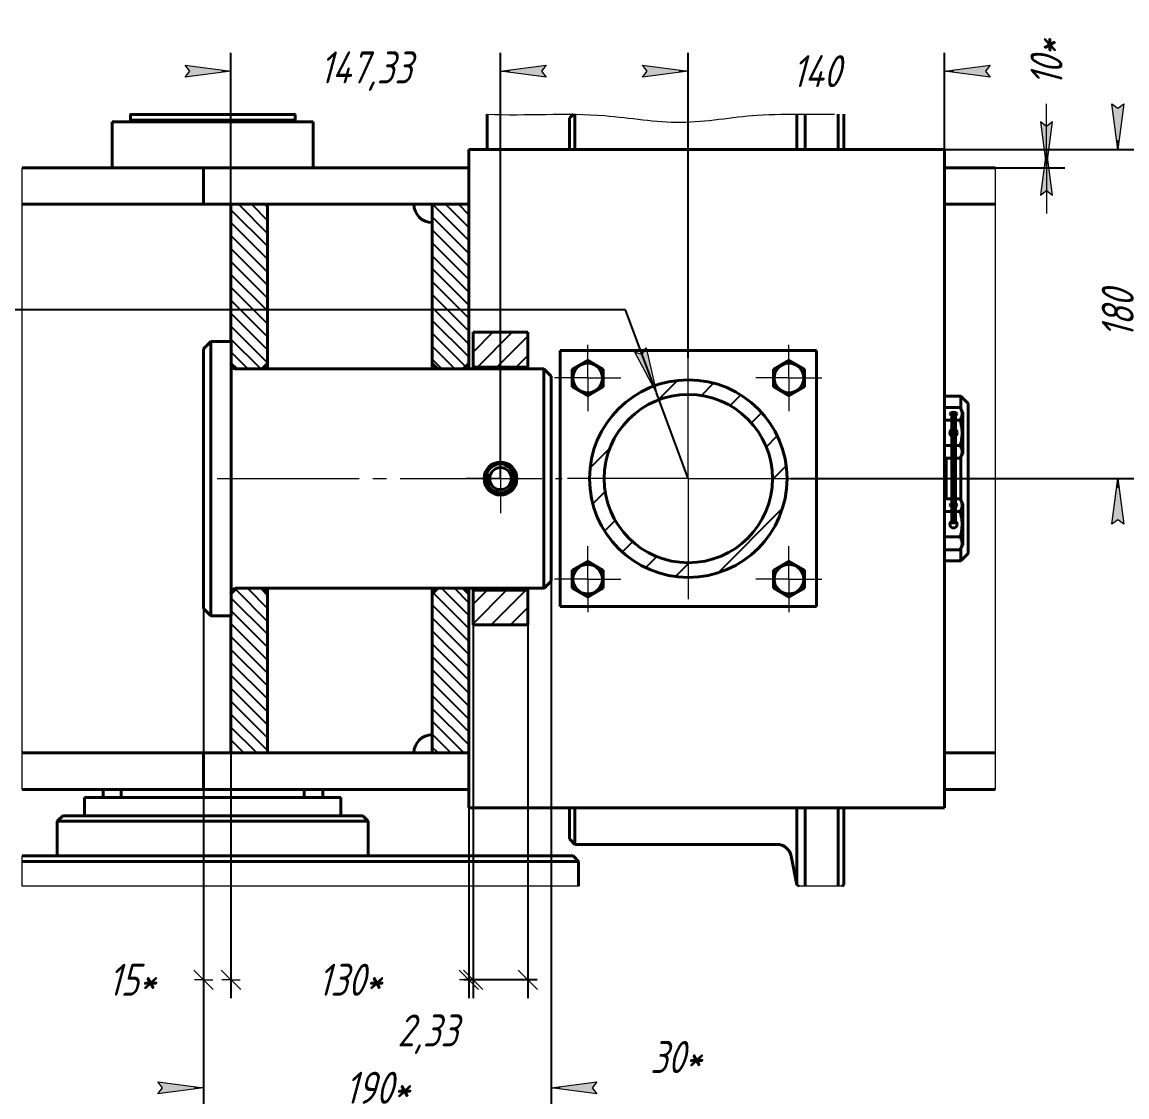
# Model space of a CAD drawing. Header units: millimetres. Extents: x 0 to 841, y 0 to 594.
# Drawn here: x 499.9 to 620.7, y 77.4 to 195 of the extents above; entities that cross this region are included whole.
import ezdxf

# ---------------------------------------------------------------- set-up
doc = ezdxf.new("R2010")
doc.units = ezdxf.units.MM
for name, pattern in [('K5LT_AXLED', [19.996264, 15.496264, -1.5, 1.5, -1.5]), ('K5LT_BASIC', [0]), ('K5LT_REINFORCED', [0]), ('K5LT_THIN', [0]), ('K5LT_THIN_INCLUDED_TO_HATCHING', [0])]:
    doc.linetypes.add(name, pattern=pattern)
doc.layers.add('Системный слой', color=7, linetype='Continuous')
doc.styles.add('KDIMTEXTSTYLE', font='GOST_AU.SHX', dxfattribs={"width": 0.96, "oblique": 15, "height": 5})
doc.dimstyles.new('KDIMSTYLE (0.20)', dxfattribs={"dimtxt": 5, "dimasz": 1, "dimexe": 2, "dimexo": 0.0625, "dimgap": 1, "dimtad": 1, "dimlfac": 5, "dimtxsty": 'KDIMTEXTSTYLE', "dimsah": 1, "dimcen": 0.09, "dimdle": 1, "dimadec": 0, "dimazin": 0, "dimtfac": 0.667, "dimtmove": 0, "dimatfit": 3, "dimfxl": 1, "dimtvp": 1, "dimtolj": 1, "dimtzin": 0, "dimarcsym": 0})
pattern_1 = [(135, (0, 0), (-0.7071068, -0.7071068), [])]

# ---------------------------------------------------------------- blocks, each defined once
blk = doc.blocks.new('U633')
at = {"layer": 'Системный слой', "color": 150, "linetype": 'K5LT_BASIC', "lineweight": 40, "true_color": 0x0080ff}
for p, q in [((555.21, 157.26), (555.21, 157.06)), ((555.21, 133.06), (555.21, 132.86))]:
    blk.add_line(p, q, dxfattribs=at)
blk = doc.blocks.new('U634')
at = {"layer": 'Системный слой', "color": 150, "linetype": 'K5LT_BASIC', "lineweight": 40, "true_color": 0x0080ff}
for p, q in [((549.21, 157.26), (549.21, 157.06)), ((549.21, 133.06), (549.21, 132.86))]:
    blk.add_line(p, q, dxfattribs=at)
blk = doc.blocks.new('U635')
at = {"layer": 'Системный слой', "color": 150, "linetype": 'K5LT_BASIC', "lineweight": 40, "true_color": 0x0080ff}
for p, q in [((601.35, 152.14), (601.46, 152.28)), ((601.46, 152.28), (601.75, 152.34)), ((601.75, 152.34), (602.03, 152.28)), ((602.03, 152.28), (602.15, 152.14)), ((601.46, 151.99), (601.35, 152.14)), ((601.75, 151.94), (601.46, 151.99)), ((602.03, 151.99), (601.75, 151.94)), ((602.15, 152.14), (602.03, 151.99))]:
    blk.add_line(p, q, dxfattribs=at)
blk = doc.blocks.new('U636')
at = {"layer": 'Системный слой', "color": 150, "linetype": 'K5LT_BASIC', "lineweight": 40, "true_color": 0x0080ff}
for p, q in [((520.75, 184.86), (511.75, 184.86)), ((529.75, 184.86), (520.75, 184.86))]:
    blk.add_line(p, q, dxfattribs=at)
blk = doc.blocks.new('U637')
at = {"layer": 'Системный слой', "color": 150, "linetype": 'K5LT_BASIC', "lineweight": 40, "true_color": 0x0080ff}
for p, q in [((520.75, 184.26), (511.75, 184.26)), ((529.75, 184.26), (520.75, 184.26))]:
    blk.add_line(p, q, dxfattribs=at)
blk = doc.blocks.new('U638')
at = {"layer": 'Системный слой', "color": 150, "linetype": 'K5LT_BASIC', "lineweight": 40, "true_color": 0x0080ff}
for p, q in [((522.75, 115.06), (519.75, 115.06)), ((544.75, 115.06), (526.75, 115.06))]:
    blk.add_line(p, q, dxfattribs=at)
blk = doc.blocks.new('U639')
at = {"layer": 'Системный слой', "color": 150, "linetype": 'K5LT_BASIC', "lineweight": 40, "true_color": 0x0080ff}
for p, q in [((526.75, 157.06), (526.75, 157.66)), ((526.75, 132.46), (526.75, 133.06))]:
    blk.add_line(p, q, dxfattribs=at)
blk = doc.blocks.new('U640')
at = {"layer": 'Системный слой', "color": 150, "linetype": 'K5LT_BASIC', "lineweight": 40, "true_color": 0x0080ff}
for p, q in [((522.75, 175.06), (519.75, 175.06)), ((544.75, 175.06), (526.75, 175.06))]:
    blk.add_line(p, q, dxfattribs=at)
blk = doc.blocks.new('U641')
at = {"layer": 'Системный слой', "color": 150, "linetype": 'K5LT_BASIC', "lineweight": 40, "true_color": 0x0080ff}
for p, q in [((603.35, 145.06), (603.35, 153.26)), ((603.35, 136.86), (603.35, 145.06))]:
    blk.add_line(p, q, dxfattribs=at)
blk = doc.blocks.new('U642')
at = {"layer": 'Системный слой', "color": 150, "linetype": 'K5LT_BASIC', "lineweight": 40, "true_color": 0x0080ff}
for p, q in [((602.55, 152.68), (602.55, 154.06)), ((602.55, 145.06), (602.55, 147.43)), ((602.55, 142.68), (602.55, 145.06)), ((602.55, 136.06), (602.55, 137.43))]:
    blk.add_line(p, q, dxfattribs=at)
blk = doc.blocks.new('U643')
at = {"layer": 'Системный слой', "color": 150, "linetype": 'K5LT_BASIC', "lineweight": 40, "true_color": 0x0080ff}
for p, q in [((601.35, 142.14), (601.46, 142.28)), ((601.46, 141.99), (601.35, 142.14)), ((601.46, 142.28), (601.75, 142.34)), ((601.75, 141.94), (601.46, 141.99)), ((601.75, 142.34), (602.03, 142.28)), ((602.03, 141.99), (601.75, 141.94)), ((602.03, 142.28), (602.15, 142.14)), ((602.15, 142.14), (602.03, 141.99))]:
    blk.add_line(p, q, dxfattribs=at)
blk = doc.blocks.new('U644')
at = {"layer": 'Системный слой', "color": 150, "linetype": 'K5LT_BASIC', "lineweight": 40, "true_color": 0x0080ff}
for p, q in [((520.75, 184.06), (509.75, 184.06)), ((531.75, 184.06), (520.75, 184.06))]:
    blk.add_line(p, q, dxfattribs=at)
blk = doc.blocks.new('U645')
at = {"layer": 'Системный слой', "color": 150, "linetype": 'K5LT_BASIC', "lineweight": 40, "true_color": 0x0080ff}
for p, q in [((548.75, 175.06), (548.75, 181.06)), ((548.75, 109.06), (548.75, 115.06))]:
    blk.add_line(p, q, dxfattribs=at)
blk = doc.blocks.new('U646')
at = {"layer": 'Системный слой', "color": 150, "linetype": 'K5LT_BASIC', "lineweight": 40, "true_color": 0x0080ff}
for p, q in [((559.75, 181.06), (559.75, 184.46)), ((559.75, 105.66), (559.75, 109.06))]:
    blk.add_line(p, q, dxfattribs=at)
blk = doc.blocks.new('U647')
at = {"layer": 'Системный слой', "color": 150, "linetype": 'K5LT_BASIC', "lineweight": 40, "true_color": 0x0080ff}
for p, q in [((584.63, 181.06), (584.63, 184.9)), ((584.63, 100.65), (584.63, 109.06))]:
    blk.add_line(p, q, dxfattribs=at)
blk = doc.blocks.new('U648')
at = {"layer": 'Системный слой', "color": 150, "linetype": 'K5LT_BASIC', "lineweight": 40, "true_color": 0x0080ff}
for p, q in [((589.75, 181.06), (589.75, 184.9)), ((589.75, 100.66), (589.75, 109.06))]:
    blk.add_line(p, q, dxfattribs=at)
blk = doc.blocks.new('U649')
at = {"layer": 'Системный слой', "color": 150, "linetype": 'K5LT_BASIC', "lineweight": 40, "true_color": 0x0080ff}
for p, q in [((548.75, 157.06), (548.75, 157.66)), ((548.75, 132.46), (548.75, 133.06))]:
    blk.add_line(p, q, dxfattribs=at)
blk = doc.blocks.new('U650')
at = {"layer": 'Системный слой', "color": 150, "linetype": 'K5LT_BASIC', "lineweight": 40, "true_color": 0x0080ff}
for p, q in [((544.75, 157.06), (544.75, 157.66)), ((544.75, 132.46), (544.75, 133.06))]:
    blk.add_line(p, q, dxfattribs=at)
blk = doc.blocks.new('U651')
at = {"layer": 'Системный слой', "color": 150, "linetype": 'K5LT_BASIC', "lineweight": 40, "true_color": 0x0080ff}
for p, q in [((523.25, 157.06), (523.35, 157.06)), ((526.15, 157.06), (545.35, 157.06)), ((548.15, 157.06), (556.95, 157.06))]:
    blk.add_line(p, q, dxfattribs=at)
blk = doc.blocks.new('U652')
at = {"layer": 'Системный слой', "color": 150, "linetype": 'K5LT_BASIC', "lineweight": 40, "true_color": 0x0080ff}
for p, q in [((522.75, 160.06), (522.75, 145.06)), ((522.75, 145.06), (522.75, 130.06))]:
    blk.add_line(p, q, dxfattribs=at)
blk = doc.blocks.new('U653')
at = {"layer": 'Системный слой', "color": 150, "linetype": 'K5LT_BASIC', "lineweight": 40, "true_color": 0x0080ff}
for p, q in [((523.25, 133.06), (523.35, 133.06)), ((526.15, 133.06), (545.35, 133.06)), ((548.15, 133.06), (556.95, 133.06))]:
    blk.add_line(p, q, dxfattribs=at)
blk = doc.blocks.new('U654')
at = {"layer": 'Системный слой', "color": 150, "linetype": 'K5LT_BASIC', "lineweight": 40, "true_color": 0x0080ff}
for p, q in [((520.55, 160.06), (520.55, 145.06)), ((520.55, 145.06), (520.55, 130.06))]:
    blk.add_line(p, q, dxfattribs=at)
blk = doc.blocks.new('U655')
at = {"layer": 'Системный слой', "color": 150, "linetype": 'K5LT_BASIC', "lineweight": 40, "true_color": 0x0080ff}
for p, q in [((556.95, 157.06), (556.95, 145.06)), ((556.95, 145.06), (556.95, 133.06))]:
    blk.add_line(p, q, dxfattribs=at)
blk = doc.blocks.new('U656')
at = {"layer": 'Системный слой', "color": 150, "linetype": 'K5LT_BASIC', "lineweight": 40, "true_color": 0x0080ff}
for p, q in [((519.75, 159.26), (519.75, 145.06)), ((519.75, 145.06), (519.75, 130.86))]:
    blk.add_line(p, q, dxfattribs=at)
blk = doc.blocks.new('U657')
at = {"layer": 'Системный слой', "color": 150, "linetype": 'K5LT_BASIC', "lineweight": 40, "true_color": 0x0080ff}
for p, q in [((557.75, 156.26), (557.75, 145.06)), ((557.75, 145.06), (557.75, 133.86))]:
    blk.add_line(p, q, dxfattribs=at)
blk = doc.blocks.new('U658')
at = {"layer": 'Системный слой', "color": 150, "linetype": 'K5LT_BASIC', "lineweight": 40, "true_color": 0x0080ff}
for p, q in [((560.35, 181.06), (560.35, 184.9)), ((560.35, 105.06), (560.35, 109.06))]:
    blk.add_line(p, q, dxfattribs=at)
blk = doc.blocks.new('U659')
at = {"layer": 'Системный слой', "color": 150, "linetype": 'K5LT_BASIC', "lineweight": 40, "true_color": 0x0080ff}
for p, q in [((585.51, 181.06), (585.51, 184.9)), ((585.51, 100.48), (585.51, 109.06))]:
    blk.add_line(p, q, dxfattribs=at)
blk = doc.blocks.new('U660')
at = {"layer": 'Системный слой', "color": 150, "linetype": 'K5LT_BASIC', "lineweight": 40, "true_color": 0x0080ff}
for p, q in [((589.15, 181.06), (589.15, 184.9)), ((589.15, 100.48), (589.15, 109.06))]:
    blk.add_line(p, q, dxfattribs=at)
blk = doc.blocks.new('U661')
at = {"layer": 'Системный слой', "color": 7, "linetype": 'K5LT_THIN_INCLUDED_TO_HATCHING', "lineweight": 18}
for p, q in [((499.91, 111.06), (499.91, 179.06)), ((606.31, 179.06), (606.31, 111.06)), ((499.91, 100.48), (499.91, 103.79)), ((560.75, 100.48), (499.91, 100.48)), ((589.57, 100.48), (584.88, 100.48))]:
    blk.add_line(p, q, dxfattribs=at)
blk = doc.blocks.new('KDIMARROW_01')
at = {"layer": 'Системный слой'}
blk.add_hatch(color=0, dxfattribs=at).paths.add_polyline_path([(0, 0), (-5, 0.66), (-4.5, 0), (-5, -0.66)])
at = {"layer": 'Системный слой', "color": 0, "linetype": 'K5LT_THIN', "lineweight": 18}
for p, q in [((-4.5, 0), (-5, 0.66)), ((-5, 0.66), (0, 0)), ((0, 0), (-5, -0.66)), ((-5, -0.66), (-4.5, 0)), ((0, 0), (-1, 0))]:
    blk.add_line(p, q, dxfattribs=at)
blk = doc.blocks.new('KDIMARROW_13')
at = {"layer": 'Системный слой', "color": 0, "linetype": 'K5LT_THIN', "lineweight": 18}
for p, q in [((-1.06, 1.06), (1.06, -1.06)), ((0, 0), (-1, 0)), ((0, 0), (1, 0))]:
    blk.add_line(p, q, dxfattribs=at)
blk = doc.blocks.new('U662')
at = {"layer": 'Системный слой', "color": 30, "linetype": 'K5LT_AXLED', "lineweight": 18, "true_color": 0xff8000}
for q in [(572.75, 158.26), (559.55, 145.06), (585.95, 145.06), (572.75, 131.86)]:
    blk.add_line((572.75, 145.06), q, dxfattribs=at)
blk = doc.blocks.new('U663')
at = {"layer": 'Системный слой', "color": 30, "linetype": 'K5LT_AXLED', "lineweight": 18, "true_color": 0xff8000}
for q in [(583.75, 159.67), (580.13, 156.06), (583.75, 152.44), (587.36, 156.06)]:
    blk.add_line((583.75, 156.06), q, dxfattribs=at)
blk = doc.blocks.new('U664')
at = {"layer": 'Системный слой', "color": 30, "linetype": 'K5LT_AXLED', "lineweight": 18, "true_color": 0xff8000}
for q in [(583.75, 137.67), (580.13, 134.06), (583.75, 130.44), (587.36, 134.06)]:
    blk.add_line((583.75, 134.06), q, dxfattribs=at)
blk = doc.blocks.new('U665')
at = {"layer": 'Системный слой', "color": 30, "linetype": 'K5LT_AXLED', "lineweight": 18, "true_color": 0xff8000}
for q in [(561.75, 137.67), (558.13, 134.06), (561.75, 130.44), (565.36, 134.06)]:
    blk.add_line((561.75, 134.06), q, dxfattribs=at)
blk = doc.blocks.new('U666')
at = {"layer": 'Системный слой', "color": 30, "linetype": 'K5LT_AXLED', "lineweight": 18, "true_color": 0xff8000}
for q in [(561.75, 159.67), (558.13, 156.06), (561.75, 152.44), (565.36, 156.06)]:
    blk.add_line((561.75, 156.06), q, dxfattribs=at)
blk = doc.blocks.new('KDIMARROW_02')
at = {"layer": 'Системный слой'}
blk.add_hatch(color=0, dxfattribs=at).paths.add_polyline_path([(4.5, 0), (5, 0.66), (0, 0), (5, -0.66)])
at = {"layer": 'Системный слой', "color": 0, "linetype": 'K5LT_THIN', "lineweight": 18}
for p, q in [((0, 0), (-1, 0)), ((5, 0.66), (0, 0)), ((0, 0), (5, -0.66)), ((0, 0), (7, 0)), ((4.5, 0), (5, 0.66)), ((5, -0.66), (4.5, 0))]:
    blk.add_line(p, q, dxfattribs=at)
blk = doc.blocks.new('U667')
at = {"layer": 'Системный слой', "color": 30, "linetype": 'K5LT_AXLED', "lineweight": 18, "true_color": 0xff8000}
for q in [(552.21, 148.86), (548.41, 145.06), (556.01, 145.06), (552.21, 141.26)]:
    blk.add_line((552.21, 145.06), q, dxfattribs=at)

msp = doc.modelspace()

# ---------------------------------------------------------------- hatches: boundary and pattern name
at = {"layer": 'Системный слой'}
h = msp.add_hatch(dxfattribs=at)
h.set_pattern_fill('', angle=135, style=0, pattern_type=0)
h.set_pattern_definition(pattern_1)
h.paths.add_polyline_path([(522.74782, 175.05688), (522.74782, 157.65595), (522.94782, 157.45592), (523.14782, 157.2559), (523.34782, 157.05587), (526.14782, 157.05587), (526.34782, 157.2559), (526.54782, 157.45592), (526.74782, 157.65595), (526.74782, 175.05688)])
h.paths.add_polyline_path([(522.74782, 132.45915), (522.74782, 115.05821), (526.74782, 115.05821), (526.74782, 132.45915), (526.54782, 132.65917), (526.34782, 132.8592), (526.14782, 133.05923), (523.34782, 133.05923), (523.14782, 132.8592), (522.94782, 132.65917)])
h = msp.add_hatch(dxfattribs=at)
h.set_pattern_fill('', angle=135, style=0, pattern_type=0)
h.set_pattern_definition(pattern_1)
h.paths.add_polyline_path([(544.74782, 175.05688), (544.74782, 157.65595), (544.94782, 157.45593), (545.14782, 157.2559), (545.34782, 157.05588), (548.14782, 157.05588), (548.34782, 157.2559), (548.54782, 157.45593), (548.74782, 157.65595), (548.74782, 175.05688)])
h.paths.add_polyline_path([(544.74782, 132.45914), (544.74782, 115.05821), (548.74782, 115.05821), (548.74782, 132.45914), (548.54782, 132.65917), (548.34782, 132.85919), (548.14782, 133.05922), (545.34782, 133.05922), (545.14782, 132.85919), (544.94782, 132.65917)])
h = msp.add_hatch(dxfattribs=at)
h.set_pattern_fill('', angle=45, style=0, pattern_type=0)
h.set_pattern_definition([(45, (0, 0), (-1.06066, 1.06066), [])])
h.paths.add_polyline_path([(555.21382, 129.05881), (555.21382, 132.8592), (549.21382, 132.8592), (549.21382, 129.05881)])
h.paths.add_polyline_path([(555.21382, 157.2559), (555.21382, 161.05629), (549.21382, 161.05629), (549.21382, 157.2559)])
h = msp.add_hatch(dxfattribs=at)
h.set_pattern_fill('', angle=45, style=0, pattern_type=0)
h.set_pattern_definition([(45, (0, 0), (-2.12132, 2.12132), [])])
h.paths.add_polyline_path([(572.74782, 154.25755), (574.45431, 154.0979), (576.10158, 153.62448), (577.63244, 152.85373), (578.99378, 151.8124), (580.13833, 150.53663), (581.02639, 149.0707), (581.62712, 147.46548), (581.91967, 145.77669), (581.8939, 144.06294), (581.5507, 142.38371), (580.90197, 140.79728), (579.97024, 139.35872), (578.78784, 138.11794), (577.39581, 137.11801), (575.84246, 136.39365), (574.18171, 135.96998), (572.47119, 135.86171), (570.77027, 136.0726), (569.13798, 136.59533), (567.63099, 137.41176), (566.30158, 138.49356), (565.1959, 139.80317), (564.35233, 141.29514), (563.80014, 142.9177), (563.55849, 144.61452), (563.63578, 146.32672), (564.02933, 147.99487), (564.72546, 149.56107), (565.70003, 150.97097), (566.9192, 152.17564), (568.34067, 153.13325), (569.9151, 153.81059), (571.58784, 154.18413)])
h.paths.add_polyline_path([(572.74782, 155.85755), (570.89739, 155.69784), (569.10169, 155.22346), (567.41381, 154.44841), (565.88369, 153.39564), (564.55658, 152.09627), (563.47172, 150.58873), (562.6612, 148.9176), (562.14899, 147.13232), (561.95023, 145.28567), (562.07081, 143.43228), (562.50716, 141.62696), (563.24638, 139.92309), (564.2666, 138.37108), (565.53765, 137.01681), (567.02194, 135.90035), (568.67557, 135.05471), (570.44963, 134.5049), (572.29167, 134.26719), (574.14719, 134.34859), (575.96133, 134.74671), (577.68043, 135.44977), (579.25365, 136.43698), (580.63446, 137.67914), (581.78203, 139.13952), (582.66241, 140.77492), (583.24957, 142.53697), (583.52614, 144.37357), (583.48395, 146.2304), (583.12424, 148.05255), (582.45764, 149.78612), (581.50389, 151.37984), (580.29117, 152.78658), (578.85536, 153.96473), (577.23892, 154.87946), (575.48966, 155.50371), (573.65931, 155.81902)])

# ---------------------------------------------------------------- linework, layer by layer
at = {"layer": 'Системный слой', "color": 150, "linetype": 'K5LT_BASIC', "lineweight": 40, "true_color": 0x0080ff}
for p, q in [((511.74782, 184.85755), (511.79313, 184.90285)), ((511.74782, 184.85755), (511.74782, 184.25755)), ((529.74782, 184.85755), (529.70252, 184.90285)), ((529.74782, 184.85755), (529.74782, 184.25755)), ((550.74782, 184.90285), (550.74782, 181.05755)), ((559.74782, 184.45755), (560.19313, 184.90285)), ((509.74782, 184.05755), (509.74782, 179.05755)), ((511.74782, 184.25755), (511.94782, 184.05755)), ((529.74782, 184.25755), (529.54782, 184.05755)), ((531.74782, 184.05755), (531.74782, 179.05755)), ((548.74782, 181.05755), (600.74782, 181.05755)), ((600.74782, 181.05755), (600.74782, 109.05755)), ((504.74782, 179.05755), (499.90818, 179.05755)), ((519.74782, 179.05755), (504.74782, 179.05755)), ((519.74782, 179.05755), (519.74782, 175.05755)), ((548.74782, 179.05755), (519.74782, 179.05755)), ((606.30818, 179.05755), (600.74782, 179.05755)), ((504.74782, 175.05755), (499.90818, 175.05755)), ((519.74782, 175.05755), (504.74782, 175.05755)), ((522.74782, 175.05688), (522.74782, 175.05755)), ((522.74782, 175.05755), (526.74782, 175.05755)), ((522.74782, 175.05688), (522.74782, 160.0562)), ((522.74782, 175.05688), (526.74782, 175.05688)), ((526.74782, 175.05688), (526.74782, 175.05755)), ((526.74782, 157.65595), (526.74782, 175.05688)), ((544.74611, 175.05755), (544.74611, 173.05755)), ((544.74782, 175.05688), (544.74782, 175.05755)), ((544.74782, 175.05755), (548.74782, 175.05755)), ((544.74782, 175.05688), (544.74782, 157.65595)), ((544.74782, 175.05688), (548.74782, 175.05688)), ((548.74782, 175.05688), (548.74782, 175.05755)), ((548.74782, 157.65595), (548.74782, 175.05688)), ((606.30818, 175.05755), (600.74782, 175.05755)), ((555.21382, 161.05755), (549.21382, 161.05755)), ((549.21382, 161.05629), (549.21382, 161.05755)), ((555.21382, 161.05629), (549.21382, 161.05629)), ((549.21382, 161.05629), (549.21382, 157.2559)), ((555.21382, 161.05629), (555.21382, 161.05755)), ((555.21382, 161.05629), (555.21382, 157.2559)), ((520.54782, 160.05755), (519.74782, 159.25755)), ((520.54782, 160.05755), (522.74782, 160.05755)), ((586.74782, 159.05755), (558.74782, 159.05755)), ((558.74782, 159.05755), (558.74782, 131.05755)), ((586.74782, 131.05755), (586.74782, 159.05755)), ((523.34782, 157.05587), (522.74782, 157.65595)), ((523.34782, 157.05587), (526.14782, 157.05587)), ((526.14782, 157.05587), (526.74782, 157.65595)), ((545.34782, 157.05588), (544.74782, 157.65595)), ((545.34782, 157.05588), (548.14782, 157.05588)), ((548.14782, 157.05588), (548.74782, 157.65595)), ((555.21382, 157.2559), (549.21382, 157.2559)), ((557.74782, 156.25755), (556.94782, 157.05755)), ((560.04782, 157.03904), (561.74782, 158.02054)), ((560.04782, 155.07605), (560.04782, 157.03904)), ((561.74782, 158.02054), (563.44782, 157.03904)), ((563.44782, 157.03904), (563.44782, 155.07605)), ((582.04782, 157.03904), (583.74782, 158.02054)), ((582.04782, 155.07605), (582.04782, 157.03904)), ((583.74782, 158.02054), (585.44782, 157.03904)), ((585.44782, 157.03904), (585.44782, 155.07605)), ((561.74782, 154.09456), (560.04782, 155.07605)), ((563.44782, 155.07605), (561.74782, 154.09456)), ((583.74782, 154.09456), (582.04782, 155.07605)), ((585.44782, 155.07605), (583.74782, 154.09456)), ((602.54782, 154.05755), (600.74782, 154.05755)), ((602.54782, 154.05755), (603.34782, 153.25755)), ((600.74782, 152.82883), (602.46418, 152.82883)), ((602.46418, 152.82883), (602.74782, 152.33755)), ((602.74782, 147.77755), (602.74782, 152.33755)), ((600.74782, 151.44319), (602.46418, 151.44319)), ((600.74782, 148.67191), (602.46418, 148.67191)), ((602.46418, 147.28627), (602.74782, 147.77755)), ((600.74782, 147.28627), (602.46418, 147.28627)), ((600.94782, 145.05755), (600.94782, 147.28627)), ((600.94782, 142.82883), (600.94782, 145.05755)), ((600.74782, 142.82883), (602.46418, 142.82883)), ((602.46418, 142.82883), (602.74782, 142.33755)), ((600.74782, 141.44319), (602.46418, 141.44319)), ((602.74782, 137.77755), (602.74782, 142.33755)), ((600.74782, 138.67191), (602.46418, 138.67191)), ((602.46418, 137.28627), (602.74782, 137.77755)), ((600.74782, 137.28627), (602.46418, 137.28627)), ((602.54782, 136.05755), (603.34782, 136.85755)), ((560.04782, 135.03904), (561.74782, 136.02054)), ((561.74782, 136.02054), (563.44782, 135.03904)), ((582.04782, 135.03904), (583.74782, 136.02054)), ((583.74782, 136.02054), (585.44782, 135.03904)), ((602.54782, 136.05755), (600.74782, 136.05755)), ((560.04782, 133.07605), (560.04782, 135.03904)), ((563.44782, 135.03904), (563.44782, 133.07605)), ((582.04782, 133.07605), (582.04782, 135.03904)), ((585.44782, 135.03904), (585.44782, 133.07605)), ((523.34782, 133.05923), (522.74782, 132.45915)), ((523.34782, 133.05923), (526.14782, 133.05923)), ((526.14782, 133.05923), (526.74782, 132.45915)), ((545.34782, 133.05922), (544.74782, 132.45914)), ((545.34782, 133.05922), (548.14782, 133.05922)), ((548.14782, 133.05922), (548.74782, 132.45914)), ((557.74782, 133.85755), (556.94782, 133.05755)), ((561.74782, 132.09456), (560.04782, 133.07605)), ((563.44782, 133.07605), (561.74782, 132.09456)), ((583.74782, 132.09456), (582.04782, 133.07605)), ((585.44782, 133.07605), (583.74782, 132.09456)), ((526.74782, 115.05821), (526.74782, 132.45915)), ((544.74782, 132.45914), (544.74782, 115.05821)), ((548.74782, 115.05821), (548.74782, 132.45914)), ((555.21382, 132.8592), (549.21382, 132.8592)), ((549.21382, 132.8592), (549.21382, 129.05881)), ((555.21382, 132.8592), (555.21382, 129.05881)), ((520.54782, 130.05755), (519.74782, 130.85755)), ((558.74782, 131.05755), (586.74782, 131.05755)), ((520.54782, 130.05755), (522.74782, 130.05755)), ((522.74782, 130.05889), (522.74782, 115.05821)), ((555.21382, 129.05881), (549.21382, 129.05881)), ((549.21382, 129.05755), (549.21382, 129.05881)), ((555.21382, 129.05755), (549.21382, 129.05755)), ((555.21382, 129.05755), (555.21382, 129.05881)), ((504.74782, 115.05755), (499.90818, 115.05755)), ((519.74782, 115.05755), (504.74782, 115.05755)), ((519.74782, 115.05755), (519.74782, 111.05755)), ((522.74782, 115.05755), (522.74782, 115.05821)), ((522.74782, 115.05821), (526.74782, 115.05821)), ((522.74782, 115.05755), (526.74782, 115.05755)), ((526.74782, 115.05755), (526.74782, 115.05821)), ((544.74782, 115.05755), (544.74782, 115.05821)), ((544.74782, 115.05821), (548.74782, 115.05821)), ((544.74782, 115.05755), (548.74782, 115.05755)), ((548.74782, 115.05755), (548.74782, 115.05821)), ((606.30818, 115.05755), (600.74782, 115.05755)), ((504.74782, 111.05755), (499.90818, 111.05755)), ((519.74782, 111.05755), (504.74782, 111.05755)), ((506.74782, 110.19316), (506.74782, 108.19316)), ((534.74782, 110.19316), (506.74782, 110.19316)), ((508.77861, 111.05755), (508.77861, 110.19316)), ((510.74782, 110.19316), (510.74782, 111.05755)), ((548.74782, 111.05755), (519.74782, 111.05755)), ((530.74782, 110.19316), (530.74782, 111.05755)), ((532.77861, 111.05755), (532.77861, 110.19316)), ((534.74782, 110.19316), (534.74782, 108.19316)), ((534.74782, 110.19316), (534.74782, 108.19316)), ((606.30818, 111.05755), (600.74782, 111.05755)), ((600.74782, 109.05755), (548.74782, 109.05755)), ((503.74782, 107.59316), (504.34782, 108.19316)), ((503.74782, 107.59316), (503.74782, 103.79316)), ((537.74782, 107.59316), (503.74782, 107.59316)), ((537.14782, 108.19316), (504.34782, 108.19316)), ((537.74782, 107.59316), (537.14782, 108.19316)), ((537.74782, 107.59316), (537.74782, 103.79316)), ((537.74782, 107.59316), (537.74782, 103.79316)), ((559.74782, 105.65755), (560.34782, 105.05755)), ((582.43582, 105.05755), (560.34782, 105.05755)), ((560.14782, 103.79316), (499.90818, 103.79316)), ((560.74782, 103.19316), (499.90818, 103.19316)), ((560.74782, 103.19316), (560.14782, 103.79316)), ((560.74782, 103.19316), (560.74782, 100.4781)), ((584.62984, 100.6459), (584.00475, 103.77133)), ((584.62984, 100.6459), (584.88153, 100.4781)), ((589.56837, 100.4781), (589.74782, 100.65755))]:
    msp.add_line(p, q, dxfattribs=at)
at = {"layer": 'Системный слой', "color": 134, "linetype": 'K5LT_REINFORCED', "lineweight": 100, "true_color": 0x009696}
msp.add_line((601.74782, 152.13601), (601.74782, 140.05755), dxfattribs=at)
at = {"layer": 'Системный слой', "color": 30, "linetype": 'K5LT_AXLED', "lineweight": 18, "true_color": 0xff8000}
msp.add_line((521.24782, 145.05755), (558.94782, 145.05755), dxfattribs=at)
at = {"layer": 'Системный слой', "color": 150, "linetype": 'K5LT_BASIC', "lineweight": 40, "true_color": 0x0080ff}
for centre, radius in [((561.74782, 156.05755), 1.615), ((583.74782, 156.05755), 1.615), ((572.74782, 145.05755), 10.8), ((572.74782, 145.05755), 9.2), ((601.74782, 150.05755), 0.4), ((552.21382, 145.05755), 1.6), ((552.21382, 145.05755), 1.2), ((601.74782, 140.05755), 0.4), ((561.74782, 134.05755), 1.615), ((583.74782, 134.05755), 1.615)]:
    msp.add_circle(centre, radius, dxfattribs=at)
for centre, radius, start, end in [((544.74782, 175.05755), 2, 180, 270), ((523.24782, 157.55755), 0.5, 180, 270), ((552.21382, 145.05755), 1.8, 0, 180), ((552.21382, 145.05755), 1.8, 180, 0), ((523.24782, 132.55755), 0.5, 90, 180), ((544.74782, 115.05755), 2, 90, 180), ((582.43582, 103.45755), 1.6, 11.3099325, 90)]:
    msp.add_arc(centre, radius, start, end, dxfattribs=at)
at = {"layer": 'Системный слой', "color": 7, "linetype": 'K5LT_THIN', "lineweight": 18}
msp.add_arc((552.21382, 145.05755), 1.43762, 160, 70, dxfattribs=at)
msp.add_open_spline([(550.74782, 184.90285), (555.03744, 184.73405), (562.10829, 185.31927), (571.95009, 183.50431), (579.19641, 184.95176), (584.82152, 184.89168), (587.64186, 184.90374), (588.74782, 184.90285)], degree=3, knots=[0, 0, 0, 0, 2.368108139, 3.897208793, 5.443630243, 6.389777791, 7, 7, 7, 7], dxfattribs=at)
at = {"layer": 'Системный слой', "color": 150, "linetype": 'K5LT_BASIC', "lineweight": 40, "true_color": 0x0080ff}
for points, knots in [([(602.46418, 151.44319), (602.49526, 151.49703), (602.54226, 151.58616), (602.59257, 151.7037), (602.62077, 151.78388), (602.6433, 151.86049), (602.66115, 151.93834), (602.67409, 152.02775), (602.67937, 152.1121), (602.67796, 152.19292), (602.67081, 152.27013), (602.65853, 152.34497), (602.6387, 152.43035), (602.6018, 152.54825), (602.54303, 152.68525), (602.48928, 152.78535), (602.46418, 152.82883)], [0, 0, 0, 0, 2.031976758, 3.33971817, 4.356910285, 4.982863768, 6.146733976, 7.197334476, 8.231074143, 9.204643012, 10.126103828, 11.03238569, 11.927408942, 13.242826251, 15.356580788, 17, 17, 17, 17]), ([(602.46418, 148.67191), (602.49148, 148.76648), (602.52872, 148.90612), (602.58227, 149.14047), (602.61498, 149.3139), (602.6433, 149.5065), (602.66115, 149.66222), (602.67409, 149.84103), (602.67954, 150.01524), (602.67781, 150.17688), (602.66916, 150.35615), (602.65166, 150.54866), (602.61783, 150.78885), (602.55993, 151.08793), (602.50203, 151.31206), (602.46418, 151.44319)], [0, 0, 0, 0, 1.67981626, 2.464254306, 4.100621444, 4.689754135, 5.78516139, 6.77396186, 7.746893311, 8.757246989, 9.530450662, 10.808294489, 12.055166949, 13.667644093, 16, 16, 16, 16]), ([(602.46418, 147.28627), (602.49526, 147.3401), (602.54226, 147.42924), (602.59257, 147.54678), (602.62077, 147.62695), (602.6433, 147.70356), (602.66115, 147.78142), (602.67409, 147.87083), (602.67937, 147.95518), (602.67796, 148.036), (602.67081, 148.1132), (602.65853, 148.18804), (602.6387, 148.27343), (602.6018, 148.39133), (602.54303, 148.52832), (602.48928, 148.62843), (602.46418, 148.67191)], [0, 0, 0, 0, 2.031976758, 3.33971817, 4.356910285, 4.982863768, 6.146733976, 7.197334476, 8.231074143, 9.204643012, 10.126103828, 11.03238569, 11.927408942, 13.242826251, 15.356580788, 17, 17, 17, 17]), ([(602.46418, 141.44319), (602.49526, 141.49703), (602.54226, 141.58616), (602.59257, 141.7037), (602.62077, 141.78388), (602.6433, 141.86049), (602.66115, 141.93834), (602.67409, 142.02775), (602.67937, 142.1121), (602.67796, 142.19292), (602.67081, 142.27013), (602.65853, 142.34497), (602.6387, 142.43035), (602.6018, 142.54825), (602.54303, 142.68525), (602.48928, 142.78535), (602.46418, 142.82883)], [0, 0, 0, 0, 2.031976758, 3.33971817, 4.356910285, 4.982863768, 6.146733976, 7.197334476, 8.231074143, 9.204643012, 10.126103828, 11.03238569, 11.927408942, 13.242826251, 15.356580788, 17, 17, 17, 17]), ([(602.46418, 138.67191), (602.49148, 138.76648), (602.52872, 138.90612), (602.58227, 139.14047), (602.61498, 139.3139), (602.6433, 139.5065), (602.66115, 139.66222), (602.67409, 139.84103), (602.67954, 140.01524), (602.67781, 140.17688), (602.66916, 140.35615), (602.65166, 140.54866), (602.61783, 140.78885), (602.55993, 141.08793), (602.50203, 141.31206), (602.46418, 141.44319)], [0, 0, 0, 0, 1.67981626, 2.464254306, 4.100621444, 4.689754135, 5.78516139, 6.77396186, 7.746893311, 8.757246989, 9.530450662, 10.808294489, 12.055166949, 13.667644093, 16, 16, 16, 16]), ([(602.46418, 137.28627), (602.49526, 137.3401), (602.54226, 137.42924), (602.59257, 137.54678), (602.62077, 137.62695), (602.6433, 137.70356), (602.66115, 137.78142), (602.67409, 137.87083), (602.67937, 137.95518), (602.67796, 138.036), (602.67081, 138.1132), (602.65853, 138.18804), (602.6387, 138.27343), (602.6018, 138.39133), (602.54303, 138.52832), (602.48928, 138.62843), (602.46418, 138.67191)], [0, 0, 0, 0, 2.031976758, 3.33971817, 4.356910285, 4.982863768, 6.146733976, 7.197334476, 8.231074143, 9.204643012, 10.126103828, 11.03238569, 11.927408942, 13.242826251, 15.356580788, 17, 17, 17, 17])]:
    msp.add_open_spline(points, degree=3, knots=knots, dxfattribs=at)

# ---------------------------------------------------------------- block references
at = {"layer": 'Системный слой'}
for name in ['U636', 'U658', 'U647', 'U659', 'U660', 'U648', 'U644', 'U637', 'U646', 'U645', 'U661', 'U640', 'U654', 'U652', 'U666', 'U663', 'U656', 'U662', 'U651', 'U639', 'U650', 'U649', 'U634', 'U633', 'U655', 'U657', 'U642', 'U635', 'U641', 'U667', 'U643', 'U665', 'U664', 'U653', 'U638']:
    msp.add_blockref(name, (0, 0), dxfattribs=at)

# ---------------------------------------------------------------- dimensions: what is measured, and where the dimension line sits
at = {"layer": 'Системный слой', "color": 7}
for base, p1, p2, location, override in [((522.74782, 189.61313), (552.21382, 145.05755), (522.74782, 160.05755), (537.48082, 189.61313), {"dimexo": 0, "dimpost": '\\H3.5;\\W0.965;\\Q15;<>', "dimblk1": 'KDIMARROW_01', "dimblk2": 'KDIMARROW_01', "dimse1": 0, "dimse2": 0, "dimclrt": 7, "dimtolj": 1}), ((572.74782, 189.61313), (600.74782, 145.05755), (572.74782, 158.25755), (586.74782, 189.61313), {"dimexo": 0, "dimpost": '\\H3.5;\\W0.965;\\Q15;<>', "dimblk1": 'KDIMARROW_01', "dimblk2": 'KDIMARROW_01', "dimse1": 0, "dimse2": 0, "dimclrt": 7, "dimtolj": 1}), ((519.74782, 78.44188), (557.74782, 133.85755), (519.74782, 130.85755), (538.74782, 78.44188), {"dimexo": 0, "dimpost": '\\H3.5;\\W0.965;\\Q15;<>\\H3.5;\\W0.965;\\Q15;\\Q15;*', "dimblk1": 'KDIMARROW_01', "dimblk2": 'KDIMARROW_01', "dimse1": 0, "dimse2": 0, "dimclrt": 7, "dimtolj": 1}), ((548.74782, 90.25395), (549.21382, 132.85755), (548.74782, 132.45755), (544.24816, 84.30058), {"dimexo": 0, "dimtoh": 1, "dimpost": '\\H3.5;\\W0.965;\\Q15;<>', "dimblk1": 'KDIMARROW_13', "dimblk2": 'KDIMARROW_13', "dimse1": 0, "dimse2": 0, "dimclrt": 7, "dimtmove": 1, "dimtolj": 1}), ((519.74782, 90.25395), (522.74782, 130.05755), (519.74782, 130.85755), (511.9153, 90.25395), {"dimexo": 0, "dimpost": '\\H3.5;\\W0.965;\\Q15;\\Q15;\\H3.5;\\W0.965;\\Q15;<>\\H3.5;\\W0.965;\\Q15;\\Q15;\\H3.5;\\W0.965;\\Q15;\\Q15;*\\Q15;', "dimblk1": 'KDIMARROW_13', "dimblk2": 'KDIMARROW_13', "dimse1": 0, "dimse2": 0, "dimclrt": 7, "dimtolj": 1}), ((548.74782, 90.25395), (522.74782, 130.05755), (548.74782, 115.05755), (535.74782, 90.25395), {"dimexo": 0, "dimpost": '\\H3.5;\\W0.965;\\Q15;<>\\H3.5;\\W0.965;\\Q15;\\Q15;*', "dimblk1": 'KDIMARROW_13', "dimblk2": 'KDIMARROW_13', "dimse1": 0, "dimse2": 0, "dimclrt": 7, "dimtolj": 1}), ((549.21382, 90.25395), (555.21382, 129.05755), (549.21382, 129.05755), (571.39182, 81.80189), {"dimexo": 0, "dimtoh": 1, "dimpost": '\\H3.5;\\W0.965;\\Q15;\\Q15;\\H3.5;\\W0.965;\\Q15;<>\\H3.5;\\W0.965;\\Q15;\\Q15;\\H3.5;\\W0.965;\\Q15;\\Q15;*\\Q15;', "dimblk1": 'KDIMARROW_13', "dimblk2": 'KDIMARROW_13', "dimse1": 0, "dimse2": 0, "dimclrt": 7, "dimtmove": 1, "dimtolj": 1})]:
    msp.add_linear_dim(base=base, p1=p1, p2=p2, location=location, dimstyle='KDIMSTYLE (0.20)', override=override, dxfattribs=at).render()
for base, p1, p2, location, override in [((611.90712, 181.05755), (600.74782, 179.05755), (600.74782, 181.05755), (611.90712, 190.51897), {"dimexo": 0, "dimpost": '\\H3.5;\\W0.965;\\Q15;<>\\H3.5;\\W0.965;\\Q15;\\Q15;*', "dimblk1": 'KDIMARROW_02', "dimblk2": 'KDIMARROW_02', "dimse1": 0, "dimse2": 0, "dimclrt": 7, "dimtolj": 1}), ((619.70117, 145.05755), (600.74782, 181.05755), (583.94782, 145.05755), (619.70117, 163.05755), {"dimexo": 0, "dimpost": '\\H3.5;\\W0.965;\\Q15;<>', "dimblk1": 'KDIMARROW_01', "dimblk2": 'KDIMARROW_01', "dimse1": 0, "dimse2": 0, "dimclrt": 7, "dimtolj": 1})]:
    msp.add_linear_dim(base=base, p1=p1, p2=p2, angle=90, location=location, dimstyle='KDIMSTYLE (0.20)', override=override, dxfattribs=at).render()
msp.add_diameter_dim(center=(572.74782, 145.05755), radius=10, location=(565.87998, 163.52554), dimstyle='KDIMSTYLE (0.20)', override={"dimtih": 1, "dimtoh": 1, "dimpost": '\\H3.5;\\W0.965;\\Q15;∅<>\\H3.5;\\W0.965;\\Q15;\\Q15;*', "dimblk1": 'KDIMARROW_01', "dimblk2": 'KDIMARROW_01', "dimclrt": 7, "dimtmove": 1, "dimatfit": 2, "dimtolj": 1}, dxfattribs=at).render()

doc.saveas('drawing.dxf')
